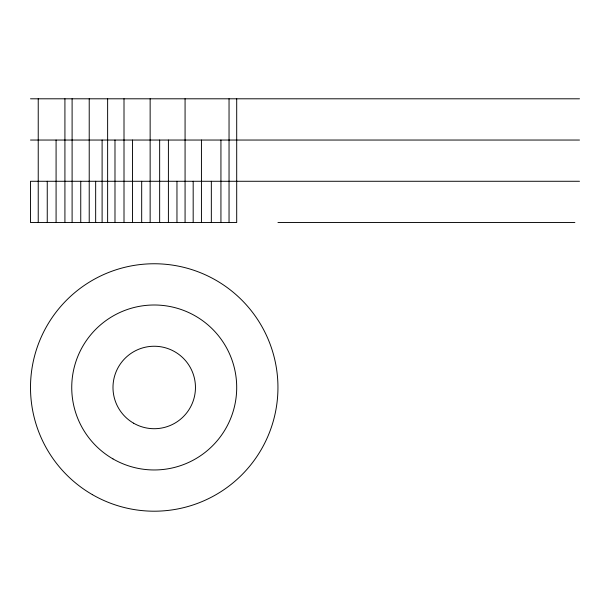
<?xml version="1.0" encoding="UTF-8"?>
<svg xmlns="http://www.w3.org/2000/svg" width="610" height="610" viewBox="0 0 610 610"><rect width="100%" height="100%" fill="white"/><g stroke="black" fill="none" stroke-linecap="round" stroke-linejoin="round"><path stroke-width="0.91" d="M30.5 98.797L579.5 98.797M30.5 140.041L579.5 140.041M579.5 181.277L30.5 181.277L30.5 222.52L236.703 222.52L236.703 98.797M277.946 222.52L574.879 222.52M229.04 98.797L229.04 222.52M220.934 140.041L220.934 222.52M211.335 181.277L211.335 222.52M201.437 140.041L201.437 222.52M193.179 181.277L193.179 222.52M185.074 98.797L185.074 222.52M176.961 181.277L176.961 222.52M168.406 140.041L168.406 222.52M159.652 140.041L159.652 222.52M150.144 98.797L150.144 222.52M141.68 181.277L141.68 222.52M132.477 140.041L132.477 222.52M124.005 98.797L124.005 222.52M114.985 140.041L114.985 222.52M107.627 98.797L107.627 222.52M102.106 140.041L102.106 222.52M95.663 181.277L95.663 222.52M89.22 98.797L89.22 222.52M80.749 181.277L80.749 222.52M72.102 98.797L72.102 222.52M64.919 98.797L64.919 222.52M56.082 140.041L56.082 222.52M47.252 181.277L47.252 222.52M38.232 98.797L38.232 222.52M92.362 494.626A123.723 123.723 0 0 0 277.946 387.48A123.723 123.723 0 0 0 92.362 280.333A123.723 123.723 0 0 0 92.362 494.626M112.98 458.911A82.48 82.48 0 0 0 236.703 387.48A82.48 82.48 0 0 0 112.98 316.049A82.48 82.48 0 0 0 112.98 458.911M133.605 423.195A41.244 41.244 0 0 0 195.459 387.48A41.244 41.244 0 0 0 133.605 351.764A41.244 41.244 0 0 0 133.605 423.195"/></g></svg>
